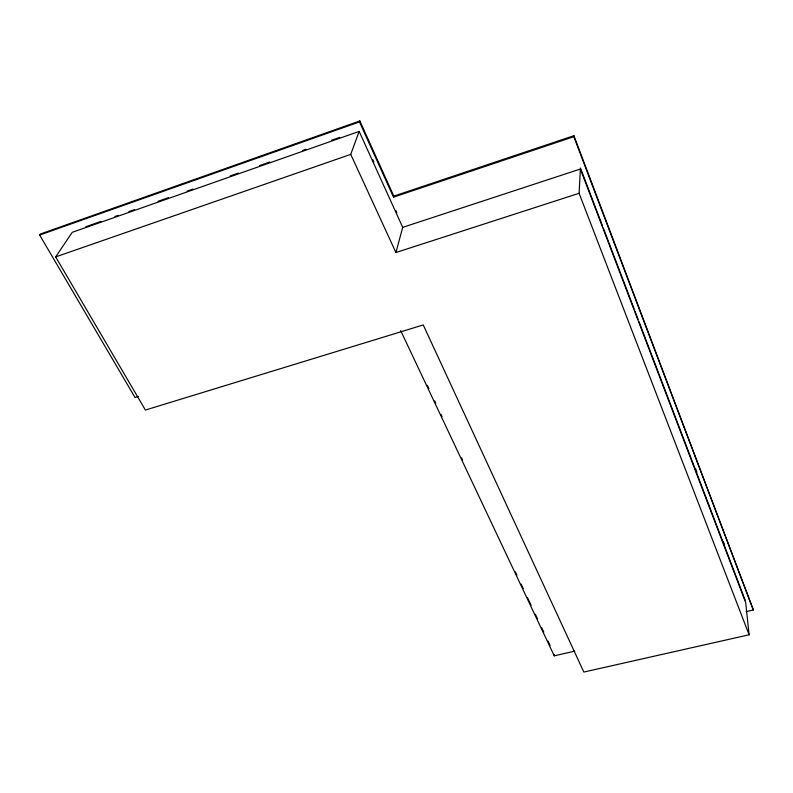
<?xml version="1.0" encoding="UTF-8"?>
<svg xmlns="http://www.w3.org/2000/svg" width="793" height="793" viewBox="0 0 793 793"><rect width="100%" height="100%" fill="white"/><g stroke="black" fill="none" stroke-linecap="round" stroke-linejoin="round"><path stroke-width="1.19" d="M579.098 193.294L580.377 169.038L402.705 227.353L395.925 252.521L579.098 193.294L749.098 634.787L583.846 672.058L423.244 324.952L145.397 410.05L55.669 256.902L72.242 232.319L359.16 131.4L402.705 227.353M574.766 651.112L554.248 655.831L554.317 654.463M573.845 136.693L573.914 135.702L393.814 196.119L393.516 197.15L573.845 136.693L753.35 609.995L746.114 611.661M395.925 252.521L350.734 154.377L359.16 131.4M393.516 197.15L359.497 121.904L359.844 120.942L40.384 234.014L39.65 235.045L135.018 397.491L138.557 396.401M39.65 235.045L359.497 121.904M85.753 226.778L100.899 221.445M114.876 216.529L118.375 215.299M128.862 211.602L134.681 209.56M157.985 201.353L168.463 197.665M187.108 191.103L192.927 189.061M230.208 175.937L238.366 173.072M259.331 165.687L269.818 162M302.43 150.521L305.929 149.292M331.553 140.272L339.711 137.397M55.669 256.902L350.734 154.377M427.298 385.279L428.874 388.629M434.673 400.921L435.724 403.151M440.997 414.323L442.058 416.553M461.556 457.878L462.606 460.118M515.321 571.812L516.897 575.163M521.12 584.094L523.221 588.565M527.444 597.506L531.132 605.317M535.344 614.258L537.456 618.718M541.669 627.659L543.78 632.13M547.993 641.061L550.104 645.532M400.663 330.572L554.248 655.831M372.809 159.75L373.83 162.01M395.826 210.502L396.847 212.762M359.844 120.942L393.814 196.119M695.54 468.633L696.859 472.103M723.305 541.52L724.624 544.989M580.436 168.017L602.452 225.767M603.324 228.077L634.142 308.943M635.024 311.252L638.107 319.331M638.989 321.641L745.093 600.033M580.377 169.038L745.678 602.551L749.098 634.787M573.914 135.702L753.35 609.995"/></g></svg>
